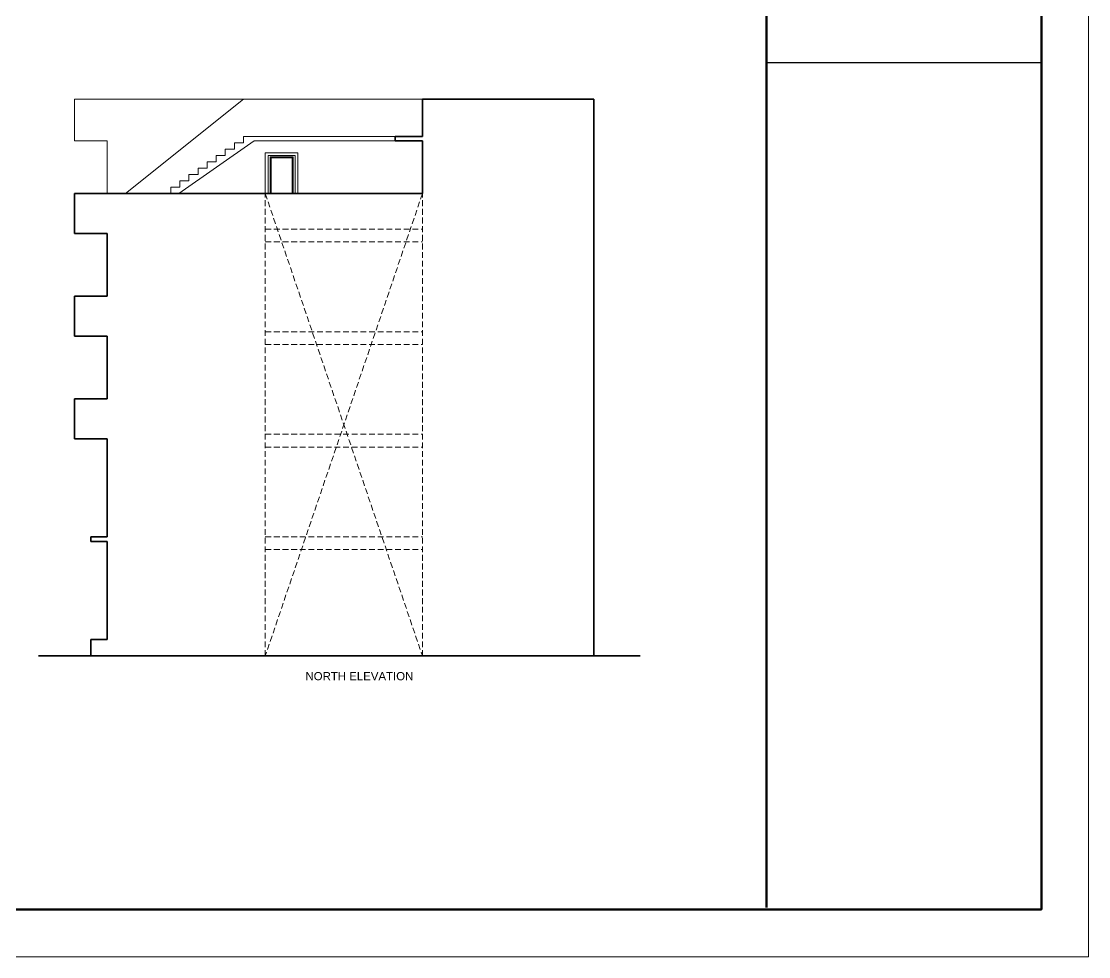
# Model space of a CAD drawing. Header units: inches. Extents: x 122663 to 154153, y 34228 to 39758.
# Drawn here: x 152978 to 154153, y 36149 to 37179 of the extents above; entities that cross this region are included whole.
import ezdxf

# ---------------------------------------------------------------- set-up
doc = ezdxf.new("R2010")
doc.units = ezdxf.units.IN
doc.header["$MEASUREMENT"] = 0
doc.linetypes.add('DASHED', pattern=[19.05, 12.7, -6.35])
for name, color, linetype, lineweight in [('BORDER', 7, 'Continuous', 60), ('Stairs', 61, 'Continuous', 18), ('Walls', 11, 'Continuous', 35), ('Window', 3, 'Continuous', 0), ('Windows', 151, 'Continuous', 15)]:
    doc.layers.add(name, color=color, linetype=linetype, lineweight=lineweight)
doc.styles.get("Standard").update_dxf_attribs({"font": 'arial.ttf'})

msp = doc.modelspace()

# ---------------------------------------------------------------- linework, layer by layer
at = {"layer": 'BORDER'}
msp.add_line((153798.6, 36202.7), (153798.6, 38291.6), dxfattribs=at)
at = {"layer": 'BORDER', "lineweight": 25}
msp.add_line((154101.4, 37132.8), (153798.6, 37132.8), dxfattribs=at)
at = {"layer": 'BORDER'}
msp.add_lwpolyline([(154101.4, 38291.6), (154101.4, 36200.7), (151038.6, 36200.7), (151038.6, 38291.6)], close=True, dxfattribs=at)
at = {"layer": 'Stairs', "linetype": 'DASHED', "ltscale": 0.5}
for p, q in [((153247, 36479.9), (153247, 36988.9)), ((153420, 36988.9), (153247, 36479.9)), ((153247, 36988.9), (153420, 36479.9)), ((153420, 36479.9), (153420, 36988.9)), ((153247, 36949.9), (153420, 36949.9)), ((153247, 36935.9), (153420, 36935.9)), ((153247, 36836.9), (153420, 36836.9)), ((153247, 36822.9), (153420, 36822.9)), ((153247, 36723.9), (153420, 36723.9)), ((153247, 36709.9), (153420, 36709.9)), ((153247, 36610.9), (153420, 36610.9)), ((153247, 36596.9), (153420, 36596.9))]:
    msp.add_line(p, q, dxfattribs=at)
at = {"layer": 'Walls'}
for p, q in [((153420, 37092.9), (153608.8, 37092.9)), ((153420, 37092.9), (153420, 37051.9)), ((153608.8, 36479.9), (153608.8, 37092.9)), ((153420, 37051.9), (153390, 37051.9)), ((153390, 37046.9), (153390, 37051.9)), ((153420, 37046.9), (153390, 37046.9)), ((153420, 37046.9), (153420, 36988.9)), ((153420, 36988.9), (153037.1, 36988.9)), ((153037.1, 36944.9), (153037.1, 36988.9)), ((153073.1, 36944.9), (153037.1, 36944.9)), ((153073.1, 36875.9), (153073.1, 36944.9)), ((153073.1, 36875.9), (153037.1, 36875.9)), ((153037.1, 36831.9), (153037.1, 36875.9)), ((153073.1, 36831.9), (153037.1, 36831.9)), ((153073.1, 36762.9), (153073.1, 36831.9)), ((153073.1, 36762.9), (153037.1, 36762.9)), ((153037.1, 36718.9), (153037.1, 36762.9)), ((153073.1, 36718.9), (153037.1, 36718.9)), ((153073.1, 36610.9), (153073.1, 36718.9)), ((153073.1, 36610.9), (153055.1, 36610.9)), ((153055.1, 36610.9), (153055.1, 36605.9)), ((153073.1, 36605.9), (153055.1, 36605.9)), ((153073.1, 36497.9), (153073.1, 36605.9)), ((153073.1, 36497.9), (153055.1, 36497.9)), ((153055.1, 36497.9), (153055.1, 36479.9)), ((152997.3, 36479.9), (153659.7, 36479.9))]:
    msp.add_line(p, q, dxfattribs=at)
at = {"layer": 'Window'}
msp.add_lwpolyline([(154153.4, 38343.6), (154153.4, 36148.7), (150986.6, 36148.7), (150986.6, 38343.6)], close=True, dxfattribs=at)
at = {"layer": 'Windows'}
for p, q in [((153037.1, 37046.9), (153037.1, 37092.9)), ((153037.1, 37092.9), (153420, 37092.9)), ((153093, 36988.9), (153223, 37092.9)), ((153073.1, 37046.9), (153037.1, 37046.9)), ((153073.1, 36988.9), (153073.1, 37046.9)), ((153234.6, 37046.9), (153151.7, 36988.9)), ((153390, 37051.9), (153223, 37051.9)), ((153223, 37051.9), (153223, 37044.9)), ((153390, 37046.9), (153234.6, 37046.9)), ((153213, 37037.9), (153203, 37037.9)), ((153203, 37037.9), (153203, 37030.9)), ((153223, 37044.9), (153213, 37044.9)), ((153213, 37044.9), (153213, 37037.9)), ((153247, 37033.9), (153247, 36988.9)), ((153283, 37033.9), (153247, 37033.9)), ((153283, 36988.9), (153283, 37033.9)), ((153193, 37023.9), (153183, 37023.9)), ((153183, 37023.9), (153183, 37016.9)), ((153203, 37030.9), (153193, 37030.9)), ((153193, 37030.9), (153193, 37023.9)), ((153250, 37030.9), (153250, 36988.9)), ((153280, 37030.9), (153250, 37030.9)), ((153252.4, 37029.4), (153277.7, 37029.4)), ((153253.6, 37028.2), (153252.4, 37029.4)), ((153252.4, 37029.4), (153252.4, 36988.9)), ((153253.6, 37028.2), (153276.5, 37028.2)), ((153253.6, 37028.2), (153253.6, 36988.9)), ((153276.5, 37028.2), (153277.7, 37029.4)), ((153276.5, 37028.2), (153276.5, 36988.9)), ((153277.7, 37029.4), (153277.7, 36988.9)), ((153280, 37030.9), (153280, 36988.9)), ((153183, 37016.9), (153173, 37016.9)), ((153173, 37016.9), (153173, 37009.9)), ((153163, 37002.9), (153153, 37002.9)), ((153153, 37002.9), (153153, 36995.9)), ((153173, 37009.9), (153163, 37009.9)), ((153163, 37009.9), (153163, 37002.9)), ((153153, 36995.9), (153143, 36995.9)), ((153143, 36995.9), (153143, 36988.9))]:
    msp.add_line(p, q, dxfattribs=at)

# ---------------------------------------------------------------- texts
at = {"layer": 'Windows', "insert": (153227.1, 36462.1), "char_height": 9, "attachment_point": 1}
msp.add_mtext_dynamic_manual_height_columns('\\pi64.1385;NORTH ELEVATION', width=245.05, gutter_width=2.25, heights=[37.9], dxfattribs=at)

doc.saveas('drawing.dxf')
